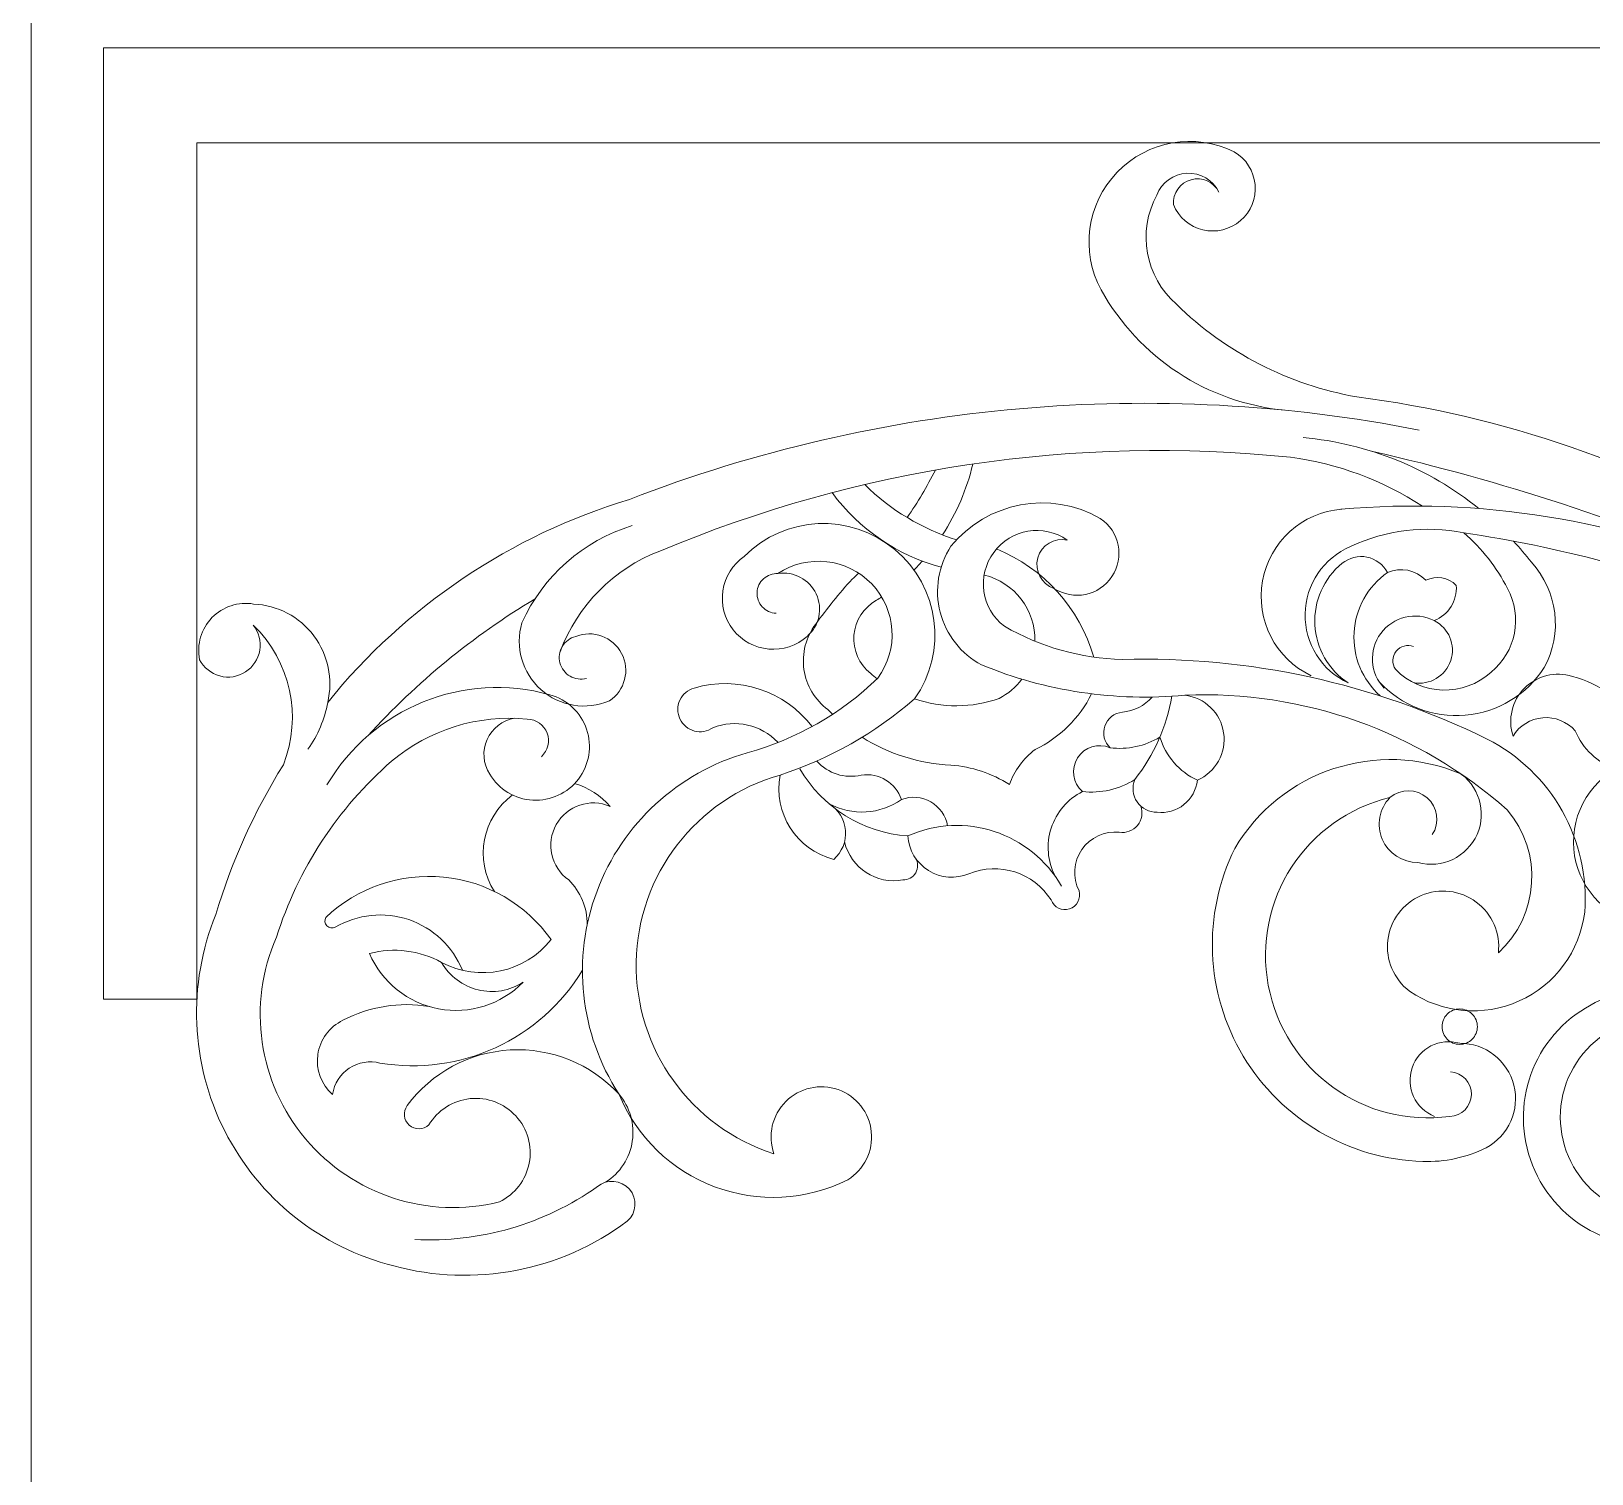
# Model space of a CAD drawing. Header units: millimetres. Extents: x 4332 to 4576, y 144 to 400.
# Drawn here: x 4331.74 to 4374.98, y 184.59 to 224.56 of the extents above; entities that cross this region are included whole.
import ezdxf

# ---------------------------------------------------------------- set-up
doc = ezdxf.new("R2010")
doc.units = ezdxf.units.MM
doc.header["$MEASUREMENT"] = 0
doc.layers.add('SITARA ALL', color=18, linetype='Continuous', true_color=0x000000)

msp = doc.modelspace()

# ---------------------------------------------------------------- linework, layer by layer
at = {"layer": 'SITARA ALL', "lineweight": 9}
for points, knots in [([(4331.736, 265.693), (4331.736, 265.693), (4575.736, 265.693), (4575.736, 265.693), (4575.736, 265.693), (4575.736, 143.693), (4575.736, 143.693), (4575.736, 143.693), (4331.736, 143.693), (4331.736, 143.693), (4331.736, 143.693), (4331.736, 265.693), (4331.736, 265.693)], [0, 0, 0, 0, 0.25, 0.25, 0.25, 0.5, 0.5, 0.5, 0.75, 0.75, 0.75, 1, 1, 1, 1]), ([(4503.177, 221.475), (4503.177, 221.475), (4336.328, 221.475), (4336.328, 221.475), (4336.328, 221.475), (4336.328, 197.747), (4336.328, 197.747), (4336.328, 197.747), (4333.736, 197.747), (4333.736, 197.747), (4333.736, 197.747), (4333.736, 224.1), (4333.736, 224.1), (4333.736, 224.1), (4533.713, 224.1), (4533.713, 224.1)], [0, 0, 0, 0, 0.166667, 0.166667, 0.166667, 0.333333, 0.333333, 0.333333, 0.5, 0.5, 0.5, 0.666667, 0.666667, 0.666667, 1, 1, 1, 1]), ([(4380.811, 209.909), (4380.527, 210.108), (4380.235, 210.295), (4379.936, 210.469), (4376.426, 212.562), (4372.525, 213.911), (4368.472, 214.431), (4366.583, 214.764), (4364.838, 215.659), (4363.467, 217), (4362.605, 217.758), (4362.38, 219.013), (4362.924, 220.024), (4363.059, 220.373), (4363.387, 220.609), (4363.76, 220.627), (4364.133, 220.645), (4364.482, 220.44), (4364.649, 220.106), (4364.505, 220.389), (4364.182, 220.532), (4363.875, 220.448), (4363.569, 220.363), (4363.364, 220.075), (4363.386, 219.758), (4363.53, 219.407), (4363.834, 219.147), (4364.204, 219.06), (4364.573, 218.972), (4364.961, 219.067), (4365.248, 219.316), (4365.534, 219.565), (4365.683, 219.936), (4365.648, 220.314), (4365.613, 220.692), (4365.399, 221.029), (4365.071, 221.221), (4363.982, 221.758), (4362.671, 221.531), (4361.829, 220.655), (4360.986, 219.78), (4360.806, 218.463), (4361.384, 217.394), (4362.431, 215.518), (4364.328, 214.273), (4366.467, 214.062)], [0, 0, 0, 0, 0.0625, 0.0625, 0.0625, 0.125, 0.125, 0.125, 0.1875, 0.1875, 0.1875, 0.25, 0.25, 0.25, 0.3125, 0.3125, 0.3125, 0.375, 0.375, 0.375, 0.4375, 0.4375, 0.4375, 0.5, 0.5, 0.5, 0.5625, 0.5625, 0.5625, 0.625, 0.625, 0.625, 0.6875, 0.6875, 0.6875, 0.75, 0.75, 0.75, 0.8125, 0.8125, 0.8125, 0.875, 0.875, 0.875, 1, 1, 1, 1]), ([(4370.199, 213.512), (4362.868, 214.952), (4355.283, 214.288), (4348.315, 211.593), (4345.026, 210.598), (4342.112, 208.638), (4339.951, 205.967), (4339.869, 205.499), (4339.682, 205.056), (4339.403, 204.672)], [0, 0, 0, 0, 0.25, 0.25, 0.25, 0.5, 0.5, 0.5, 1, 1, 1, 1]), ([(4370.285, 211.405), (4369.183, 212.123), (4367.935, 212.586), (4366.631, 212.759), (4360.679, 213.369), (4354.671, 212.476), (4349.155, 210.159), (4347.875, 209.668), (4346.869, 208.652), (4346.39, 207.368)], [0, 0, 0, 0, 0.25, 0.25, 0.25, 0.5, 0.5, 0.5, 1, 1, 1, 1]), ([(4368.029, 211.32), (4371.862, 211.651), (4375.719, 211.032), (4379.257, 209.519), (4375.925, 210.977), (4372.462, 212.115), (4368.914, 212.916)], [0, 0, 0, 0, 0.333333, 0.333333, 0.333333, 1, 1, 1, 1]), ([(4363.702, 206.166), (4366.978, 206.307), (4370.182, 205.166), (4372.632, 202.988), (4373.634, 201.819), (4373.525, 200.064), (4372.39, 199.024), (4372.452, 199.57), (4372.219, 200.107), (4371.778, 200.435), (4371.336, 200.763), (4370.754, 200.831), (4370.249, 200.614), (4369.744, 200.397), (4369.393, 199.928), (4369.327, 199.382), (4369.262, 198.836), (4369.491, 198.297), (4369.93, 197.966), (4370.827, 197.351), (4371.979, 197.247), (4372.971, 197.694), (4373.963, 198.141), (4374.65, 199.072), (4374.783, 200.152), (4374.933, 202.152), (4373.867, 204.044), (4372.078, 204.949), (4368.939, 206.498), (4365.471, 207.256), (4361.973, 207.157), (4360.822, 207.184), (4359.697, 207.5), (4358.701, 208.076), (4358.062, 208.565), (4357.932, 209.475), (4358.406, 210.124), (4358.879, 210.774), (4359.787, 210.924), (4360.446, 210.465), (4360.086, 210.543), (4359.727, 210.326), (4359.629, 209.971), (4359.531, 209.615), (4359.726, 209.245), (4360.076, 209.126), (4360.611, 208.773), (4361.33, 208.92), (4361.684, 209.454), (4362.038, 209.989), (4361.893, 210.708), (4361.359, 211.063), (4359.977, 211.852), (4358.228, 211.528), (4357.223, 210.294), (4356.871, 209.753), (4356.762, 209.089), (4356.923, 208.464), (4357.085, 207.839), (4357.501, 207.311), (4358.07, 207.007), (4359.852, 206.274), (4361.784, 205.985), (4363.702, 206.166), (4364.255, 206.102), (4364.697, 205.673), (4364.778, 205.122), (4364.859, 204.57), (4364.56, 204.033), (4364.049, 203.811)], [0, 0, 0, 0, 0.041667, 0.041667, 0.041667, 0.083333, 0.083333, 0.083333, 0.125, 0.125, 0.125, 0.166667, 0.166667, 0.166667, 0.208333, 0.208333, 0.208333, 0.25, 0.25, 0.25, 0.291667, 0.291667, 0.291667, 0.333333, 0.333333, 0.333333, 0.375, 0.375, 0.375, 0.416667, 0.416667, 0.416667, 0.458333, 0.458333, 0.458333, 0.5, 0.5, 0.5, 0.541667, 0.541667, 0.541667, 0.583333, 0.583333, 0.583333, 0.625, 0.625, 0.625, 0.666667, 0.666667, 0.666667, 0.708333, 0.708333, 0.708333, 0.75, 0.75, 0.75, 0.791667, 0.791667, 0.791667, 0.833333, 0.833333, 0.833333, 0.875, 0.875, 0.875, 0.916667, 0.916667, 0.916667, 1, 1, 1, 1]), ([(4356.216, 206.063), (4357.135, 207.378), (4356.898, 209.175), (4355.667, 210.203), (4354.436, 211.232), (4352.625, 211.151), (4351.495, 210.013), (4351.174, 209.791), (4350.96, 209.447), (4350.902, 209.062), (4350.844, 208.677), (4350.947, 208.285), (4351.188, 207.979), (4351.429, 207.673), (4351.785, 207.479), (4352.173, 207.445), (4352.561, 207.41), (4352.945, 207.537), (4353.237, 207.796), (4353.574, 208.088), (4353.677, 208.567), (4353.489, 208.971), (4353.301, 209.376), (4352.868, 209.606), (4352.428, 209.536)], [0, 0, 0, 0, 0.111111, 0.111111, 0.111111, 0.222222, 0.222222, 0.222222, 0.333333, 0.333333, 0.333333, 0.444444, 0.444444, 0.444444, 0.555556, 0.555556, 0.555556, 0.666667, 0.666667, 0.666667, 0.777778, 0.777778, 0.777778, 1, 1, 1, 1]), ([(4368.05, 211.322), (4366.953, 211.232), (4366.055, 210.419), (4365.857, 209.337), (4365.66, 208.255), (4366.213, 207.176), (4367.207, 206.705)], [0, 0, 0, 0, 0.333333, 0.333333, 0.333333, 1, 1, 1, 1]), ([(4348.389, 210.864), (4347.03, 210.448), (4345.916, 209.466), (4345.332, 208.169), (4345.135, 207.503), (4345.34, 206.783), (4345.859, 206.321), (4346.378, 205.858), (4347.117, 205.737), (4347.756, 206.009), (4348.19, 206.295), (4348.337, 206.863), (4348.096, 207.323), (4347.855, 207.783), (4347.305, 207.987), (4346.823, 207.793), (4346.668, 207.754), (4346.535, 207.655), (4346.453, 207.517), (4346.371, 207.379), (4346.348, 207.216), (4346.388, 207.061), (4346.428, 206.906), (4346.528, 206.773), (4346.667, 206.693), (4346.805, 206.612), (4346.969, 206.59), (4347.123, 206.631)], [0, 0, 0, 0, 0.1, 0.1, 0.1, 0.2, 0.2, 0.2, 0.3, 0.3, 0.3, 0.4, 0.4, 0.4, 0.5, 0.5, 0.5, 0.6, 0.6, 0.6, 0.7, 0.7, 0.7, 0.8, 0.8, 0.8, 1, 1, 1, 1]), ([(4370.04, 206.514), (4370.488, 206.434), (4370.926, 206.694), (4371.07, 207.125), (4371.214, 207.557), (4371.019, 208.029), (4370.613, 208.233), (4371.007, 208.39), (4371.255, 208.784), (4371.223, 209.208), (4371.004, 209.434), (4370.664, 209.492), (4370.383, 209.35), (4370.108, 209.641), (4369.68, 209.726), (4369.315, 209.563), (4369.202, 209.785), (4368.994, 209.943), (4368.75, 209.993), (4368.506, 210.043), (4368.253, 209.979), (4368.061, 209.82), (4367.553, 209.406), (4367.273, 208.775), (4367.307, 208.12), (4367.341, 207.465), (4367.684, 206.866), (4368.232, 206.506), (4367.49, 206.85), (4367.021, 207.6), (4367.035, 208.417), (4367.048, 209.234), (4367.543, 209.967), (4368.296, 210.286), (4369.274, 210.745), (4370.374, 210.877), (4371.433, 210.663), (4374.063, 210.28), (4376.64, 209.594), (4379.112, 208.619), (4381.092, 207.922), (4382.577, 206.257), (4383.044, 204.21), (4383.406, 202.383), (4382.343, 200.571), (4380.572, 199.992), (4378.802, 199.413), (4376.876, 200.251), (4376.088, 201.94), (4376.546, 201.455), (4377.251, 201.294), (4377.874, 201.535), (4378.496, 201.776), (4378.911, 202.368), (4378.924, 203.035), (4378.707, 203.974), (4377.798, 204.582), (4376.848, 204.42), (4375.823, 204.445), (4374.904, 203.795), (4374.586, 202.82), (4374.268, 201.845), (4374.627, 200.778), (4375.47, 200.194), (4376.828, 199.157), (4378.561, 198.746), (4380.239, 199.063), (4381.918, 199.38), (4383.382, 200.394), (4384.269, 201.854), (4385.333, 203.555), (4385.273, 205.726), (4384.114, 207.364), (4383.777, 207.877), (4383.674, 208.51), (4383.827, 209.104), (4383.981, 209.699), (4384.379, 210.201), (4384.923, 210.487)], [0, 0, 0, 0, 0.037037, 0.037037, 0.037037, 0.074074, 0.074074, 0.074074, 0.111111, 0.111111, 0.111111, 0.148148, 0.148148, 0.148148, 0.185185, 0.185185, 0.185185, 0.222222, 0.222222, 0.222222, 0.259259, 0.259259, 0.259259, 0.296296, 0.296296, 0.296296, 0.333333, 0.333333, 0.333333, 0.37037, 0.37037, 0.37037, 0.407407, 0.407407, 0.407407, 0.444444, 0.444444, 0.444444, 0.481481, 0.481481, 0.481481, 0.518519, 0.518519, 0.518519, 0.555556, 0.555556, 0.555556, 0.592593, 0.592593, 0.592593, 0.62963, 0.62963, 0.62963, 0.666667, 0.666667, 0.666667, 0.703704, 0.703704, 0.703704, 0.740741, 0.740741, 0.740741, 0.777778, 0.777778, 0.777778, 0.814815, 0.814815, 0.814815, 0.851852, 0.851852, 0.851852, 0.888889, 0.888889, 0.888889, 0.925926, 0.925926, 0.925926, 1, 1, 1, 1]), ([(4370.042, 207.513), (4369.87, 207.581), (4369.674, 207.528), (4369.559, 207.383), (4369.443, 207.238), (4369.435, 207.036), (4369.54, 206.883), (4370.258, 206.145), (4371.431, 206.111), (4372.19, 206.807), (4372.877, 207.37), (4373.068, 208.34), (4372.645, 209.121), (4372.345, 209.709), (4371.934, 210.233), (4371.433, 210.663)], [0, 0, 0, 0, 0.166667, 0.166667, 0.166667, 0.333333, 0.333333, 0.333333, 0.5, 0.5, 0.5, 0.666667, 0.666667, 0.666667, 1, 1, 1, 1]), ([(4369.09, 206.538), (4369.697, 205.876), (4370.577, 205.534), (4371.472, 205.611), (4372.368, 205.688), (4373.176, 206.176), (4373.662, 206.932), (4374.18, 207.881), (4374.037, 209.054), (4373.304, 209.849), (4373.148, 210.051), (4372.983, 210.246), (4372.811, 210.434)], [0, 0, 0, 0, 0.2, 0.2, 0.2, 0.4, 0.4, 0.4, 0.6, 0.6, 0.6, 1, 1, 1, 1]), ([(4345.873, 204.463), (4346.055, 204.628), (4346.118, 204.887), (4346.032, 205.116), (4345.946, 205.346), (4345.728, 205.5), (4345.483, 205.504), (4344.123, 205.637), (4342.768, 205.217), (4341.723, 204.337), (4340.231, 203.036), (4339.127, 201.349), (4338.532, 199.461), (4337.714, 197.596), (4338.026, 195.43), (4339.339, 193.872), (4340.651, 192.315), (4342.732, 191.638), (4344.709, 192.127), (4345.14, 192.335), (4345.446, 192.733), (4345.536, 193.202), (4345.626, 193.671), (4345.489, 194.155), (4345.166, 194.507), (4344.844, 194.859), (4344.374, 195.037), (4343.899, 194.988), (4343.424, 194.939), (4343, 194.668), (4342.756, 194.258), (4342.603, 194.117), (4342.368, 194.116), (4342.213, 194.254), (4342.057, 194.392), (4342.032, 194.626), (4342.154, 194.794), (4342.828, 195.708), (4343.876, 196.274), (4345.01, 196.336), (4346.144, 196.399), (4347.248, 195.951), (4348.019, 195.117), (4346.937, 196.789), (4346.713, 198.876), (4347.414, 200.74), (4348.115, 202.603), (4349.66, 204.025), (4351.575, 204.57), (4352.937, 204.944), (4354.182, 205.656), (4355.196, 206.64), (4355.78, 207.436), (4355.709, 208.535), (4355.027, 209.249), (4354.344, 209.962), (4353.249, 210.084), (4352.428, 209.536), (4352.281, 209.544), (4352.137, 209.492), (4352.029, 209.393), (4351.92, 209.295), (4351.855, 209.157), (4351.849, 209.01), (4351.843, 208.863), (4351.895, 208.72), (4351.995, 208.612), (4352.095, 208.504), (4352.233, 208.441), (4352.38, 208.436)], [0, 0, 0, 0, 0.041667, 0.041667, 0.041667, 0.083333, 0.083333, 0.083333, 0.125, 0.125, 0.125, 0.166667, 0.166667, 0.166667, 0.208333, 0.208333, 0.208333, 0.25, 0.25, 0.25, 0.291667, 0.291667, 0.291667, 0.333333, 0.333333, 0.333333, 0.375, 0.375, 0.375, 0.416667, 0.416667, 0.416667, 0.458333, 0.458333, 0.458333, 0.5, 0.5, 0.5, 0.541667, 0.541667, 0.541667, 0.583333, 0.583333, 0.583333, 0.625, 0.625, 0.625, 0.666667, 0.666667, 0.666667, 0.708333, 0.708333, 0.708333, 0.75, 0.75, 0.75, 0.791667, 0.791667, 0.791667, 0.833333, 0.833333, 0.833333, 0.875, 0.875, 0.875, 0.916667, 0.916667, 0.916667, 1, 1, 1, 1]), ([(4354.666, 209.548), (4354.606, 209.492), (4354.545, 209.436), (4354.483, 209.381), (4354.125, 208.984), (4353.788, 208.568), (4353.474, 208.134), (4353.202, 207.776), (4353.085, 207.324), (4353.149, 206.878), (4353.213, 206.433), (4353.451, 206.033), (4353.813, 205.766), (4353.855, 205.722), (4353.899, 205.679), (4353.943, 205.637)], [0, 0, 0, 0, 0.166667, 0.166667, 0.166667, 0.333333, 0.333333, 0.333333, 0.5, 0.5, 0.5, 0.666667, 0.666667, 0.666667, 1, 1, 1, 1]), ([(4369.315, 209.563), (4368.77, 209.18), (4368.429, 208.568), (4368.391, 207.902), (4368.352, 207.236), (4368.619, 206.59), (4369.117, 206.145)], [0, 0, 0, 0, 0.333333, 0.333333, 0.333333, 1, 1, 1, 1]), ([(4355.3, 208.89), (4355.254, 208.859), (4355.207, 208.828), (4355.159, 208.797), (4354.801, 208.598), (4354.567, 208.233), (4354.535, 207.825), (4354.502, 207.417), (4354.676, 207.02), (4354.998, 206.767), (4355.056, 206.716), (4355.115, 206.667), (4355.176, 206.62)], [0, 0, 0, 0, 0.2, 0.2, 0.2, 0.4, 0.4, 0.4, 0.6, 0.6, 0.6, 1, 1, 1, 1]), ([(4339.951, 205.967), (4340.105, 206.608), (4339.964, 207.285), (4339.567, 207.812), (4339.17, 208.34), (4338.559, 208.662), (4337.9, 208.692), (4337.476, 208.764), (4337.045, 208.623), (4336.745, 208.315), (4336.446, 208.007), (4336.318, 207.571), (4336.403, 207.15), (4336.518, 206.927), (4336.721, 206.764), (4336.963, 206.699), (4337.205, 206.634), (4337.463, 206.675), (4337.674, 206.81), (4337.885, 206.946), (4338.028, 207.164), (4338.069, 207.411), (4338.111, 207.658), (4338.046, 207.911), (4337.891, 208.108), (4338.924, 207.106), (4339.252, 205.579), (4338.723, 204.241), (4337.918, 202.946), (4337.289, 201.551), (4336.852, 200.09), (4336.062, 198.15), (4336.151, 195.965), (4337.098, 194.096), (4338.044, 192.227), (4339.753, 190.862), (4341.785, 190.352), (4344.017, 189.751), (4346.4, 190.207), (4348.252, 191.591), (4348.511, 191.821), (4348.538, 192.216), (4348.311, 192.478), (4348.085, 192.741), (4347.69, 192.773), (4347.425, 192.55), (4345.95, 191.508), (4344.168, 190.992), (4342.365, 191.084)], [0, 0, 0, 0, 0.058824, 0.058824, 0.058824, 0.117647, 0.117647, 0.117647, 0.176471, 0.176471, 0.176471, 0.235294, 0.235294, 0.235294, 0.294118, 0.294118, 0.294118, 0.352941, 0.352941, 0.352941, 0.411765, 0.411765, 0.411765, 0.470588, 0.470588, 0.470588, 0.529412, 0.529412, 0.529412, 0.588235, 0.588235, 0.588235, 0.647059, 0.647059, 0.647059, 0.705882, 0.705882, 0.705882, 0.764706, 0.764706, 0.764706, 0.823529, 0.823529, 0.823529, 0.882353, 0.882353, 0.882353, 1, 1, 1, 1]), ([(4370.613, 208.233), (4370.099, 208.491), (4369.474, 208.342), (4369.133, 207.879), (4368.791, 207.416), (4368.832, 206.775), (4369.23, 206.36)], [0, 0, 0, 0, 0.333333, 0.333333, 0.333333, 1, 1, 1, 1]), ([(4345.128, 205.527), (4344.792, 205.471), (4344.507, 205.25), (4344.368, 204.939), (4344.23, 204.628), (4344.257, 204.268), (4344.44, 203.981), (4344.693, 203.557), (4345.141, 203.286), (4345.634, 203.259), (4346.128, 203.231), (4346.602, 203.45), (4346.901, 203.843), (4347.201, 204.237), (4347.285, 204.753), (4347.127, 205.221), (4346.968, 205.689), (4346.588, 206.048), (4346.111, 206.179), (4343.723, 206.841), (4341.19, 205.82), (4339.932, 203.684)], [0, 0, 0, 0, 0.125, 0.125, 0.125, 0.25, 0.25, 0.25, 0.375, 0.375, 0.375, 0.5, 0.5, 0.5, 0.625, 0.625, 0.625, 0.75, 0.75, 0.75, 1, 1, 1, 1]), ([(4353.378, 205.299), (4352.61, 206.293), (4351.314, 206.716), (4350.107, 206.365), (4349.932, 206.317), (4349.786, 206.194), (4349.71, 206.029), (4349.634, 205.863), (4349.634, 205.673), (4349.712, 205.508), (4349.789, 205.343), (4349.935, 205.221), (4350.111, 205.174), (4350.287, 205.127), (4350.475, 205.161), (4350.624, 205.266), (4351.249, 205.509), (4351.96, 205.349), (4352.421, 204.862)], [0, 0, 0, 0, 0.142857, 0.142857, 0.142857, 0.285714, 0.285714, 0.285714, 0.428571, 0.428571, 0.428571, 0.571429, 0.571429, 0.571429, 0.714286, 0.714286, 0.714286, 1, 1, 1, 1]), ([(4375.642, 204.116), (4375.136, 204.296), (4374.729, 204.681), (4374.52, 205.176), (4374.296, 205.435), (4373.962, 205.571), (4373.621, 205.542), (4373.28, 205.513), (4372.974, 205.323), (4372.796, 205.031), (4372.645, 205.498), (4372.768, 206.011), (4373.113, 206.359), (4373.459, 206.707), (4373.972, 206.833), (4374.44, 206.685), (4375.219, 206.501), (4375.874, 205.976), (4376.225, 205.257), (4376.402, 205.837), (4376.778, 206.336), (4377.287, 206.666), (4377.496, 206.75), (4377.736, 206.705), (4377.901, 206.551), (4378.065, 206.396), (4378.125, 206.16), (4378.054, 205.945), (4378.969, 206.349), (4380.039, 206.145), (4380.742, 205.434), (4380.888, 205.258), (4380.873, 204.998), (4380.707, 204.841), (4380.541, 204.683), (4380.28, 204.682), (4380.112, 204.838), (4379.302, 205.329), (4378.253, 205.125), (4377.688, 204.365)], [0, 0, 0, 0, 0.071429, 0.071429, 0.071429, 0.142857, 0.142857, 0.142857, 0.214286, 0.214286, 0.214286, 0.285714, 0.285714, 0.285714, 0.357143, 0.357143, 0.357143, 0.428571, 0.428571, 0.428571, 0.5, 0.5, 0.5, 0.571429, 0.571429, 0.571429, 0.642857, 0.642857, 0.642857, 0.714286, 0.714286, 0.714286, 0.785714, 0.785714, 0.785714, 0.857143, 0.857143, 0.857143, 1, 1, 1, 1]), ([(4352.486, 203.954), (4353.857, 204.401), (4355.125, 205.118), (4356.216, 206.063), (4356.976, 205.805), (4357.801, 205.809), (4358.559, 206.075), (4358.806, 206.204), (4359.02, 206.388), (4359.186, 206.612)], [0, 0, 0, 0, 0.25, 0.25, 0.25, 0.5, 0.5, 0.5, 1, 1, 1, 1]), ([(4361.12, 206.205), (4360.783, 205.532), (4360.232, 204.988), (4359.555, 204.659), (4359.226, 204.414), (4358.978, 204.077), (4358.841, 203.69), (4358.354, 204.002), (4357.798, 204.187), (4357.221, 204.228), (4356.348, 204.269), (4355.5, 204.536), (4354.76, 205)], [0, 0, 0, 0, 0.2, 0.2, 0.2, 0.4, 0.4, 0.4, 0.6, 0.6, 0.6, 1, 1, 1, 1]), ([(4361.63, 204.709), (4361.302, 204.85), (4360.919, 204.732), (4360.729, 204.43), (4360.538, 204.127), (4360.596, 203.731), (4360.865, 203.496), (4361.373, 203.44), (4361.884, 203.557), (4362.316, 203.828), (4362.847, 204.5), (4363.2, 205.294), (4363.343, 206.138)], [0, 0, 0, 0, 0.2, 0.2, 0.2, 0.4, 0.4, 0.4, 0.6, 0.6, 0.6, 1, 1, 1, 1]), ([(4362.316, 203.828), (4362.232, 203.624), (4362.257, 203.391), (4362.382, 203.208), (4362.506, 203.026), (4362.714, 202.918), (4362.935, 202.922), (4363.201, 202.891), (4363.469, 202.968), (4363.678, 203.135), (4363.887, 203.302), (4364.021, 203.545), (4364.049, 203.811), (4363.548, 204.042), (4363.17, 204.478), (4363.013, 205.007), (4362.599, 204.754), (4362.111, 204.649), (4361.63, 204.709), (4361.469, 204.864), (4361.413, 205.099), (4361.486, 205.311), (4361.559, 205.522), (4361.749, 205.672), (4361.971, 205.695), (4362.291, 205.725), (4362.587, 205.876), (4362.799, 206.116)], [0, 0, 0, 0, 0.1, 0.1, 0.1, 0.2, 0.2, 0.2, 0.3, 0.3, 0.3, 0.4, 0.4, 0.4, 0.5, 0.5, 0.5, 0.6, 0.6, 0.6, 0.7, 0.7, 0.7, 0.8, 0.8, 0.8, 1, 1, 1, 1]), ([(4371.348, 203.989), (4369.036, 204.963), (4366.363, 204.082), (4365.088, 201.922), (4364.181, 200.086), (4364.269, 197.918), (4365.323, 196.162), (4366.377, 194.407), (4368.249, 193.309), (4370.295, 193.247), (4370.904, 193.226), (4371.508, 193.357), (4372.054, 193.627), (4372.677, 193.961), (4372.992, 194.676), (4372.818, 195.362), (4372.644, 196.047), (4372.027, 196.526), (4371.319, 196.522), (4370.768, 196.685), (4370.187, 196.386), (4370, 195.842), (4369.814, 195.298), (4370.089, 194.704), (4370.624, 194.495)], [0, 0, 0, 0, 0.111111, 0.111111, 0.111111, 0.222222, 0.222222, 0.222222, 0.333333, 0.333333, 0.333333, 0.444444, 0.444444, 0.444444, 0.555556, 0.555556, 0.555556, 0.666667, 0.666667, 0.666667, 0.777778, 0.777778, 0.777778, 1, 1, 1, 1]), ([(4353.032, 204.129), (4353.663, 203.053), (4354.782, 202.356), (4356.026, 202.268), (4356.051, 201.873), (4356.266, 201.515), (4356.602, 201.307), (4356.939, 201.098), (4357.355, 201.066), (4357.72, 201.219), (4358.554, 201.56), (4359.513, 201.253), (4359.996, 200.493), (4360.072, 200.287), (4360.297, 200.177), (4360.506, 200.246), (4360.715, 200.315), (4360.832, 200.536), (4360.77, 200.747), (4360.585, 201.113), (4360.615, 201.551), (4360.848, 201.888), (4361.08, 202.226), (4361.479, 202.409), (4361.886, 202.367), (4362.077, 202.338), (4362.269, 202.411), (4362.391, 202.56), (4362.514, 202.709), (4362.549, 202.911), (4362.483, 203.092)], [0, 0, 0, 0, 0.090909, 0.090909, 0.090909, 0.181818, 0.181818, 0.181818, 0.272727, 0.272727, 0.272727, 0.363636, 0.363636, 0.363636, 0.454545, 0.454545, 0.454545, 0.545455, 0.545455, 0.545455, 0.636364, 0.636364, 0.636364, 0.727273, 0.727273, 0.727273, 0.818182, 0.818182, 0.818182, 1, 1, 1, 1]), ([(4357.129, 202.546), (4357.08, 202.826), (4356.909, 203.069), (4356.663, 203.211), (4356.416, 203.352), (4356.12, 203.376), (4355.853, 203.277), (4355.69, 203.739), (4355.224, 204.023), (4354.738, 203.954), (4354.286, 203.845), (4353.81, 203.995), (4353.501, 204.342)], [0, 0, 0, 0, 0.2, 0.2, 0.2, 0.4, 0.4, 0.4, 0.6, 0.6, 0.6, 1, 1, 1, 1]), ([(4347.144, 199.809), (4347.146, 200.274), (4346.961, 200.721), (4346.63, 201.048), (4346.138, 201.395), (4345.99, 202.059), (4346.285, 202.584), (4346.581, 203.108), (4347.226, 203.324), (4347.778, 203.084), (4347.519, 203.388), (4347.176, 203.608), (4346.792, 203.715)], [0, 0, 0, 0, 0.2, 0.2, 0.2, 0.4, 0.4, 0.4, 0.6, 0.6, 0.6, 1, 1, 1, 1]), ([(4347.65, 192.671), (4348.051, 192.925), (4348.322, 193.34), (4348.393, 193.81), (4348.464, 194.279), (4348.327, 194.756), (4348.019, 195.117), (4348.508, 193.929), (4349.468, 192.998), (4350.671, 192.547), (4351.875, 192.096), (4353.211, 192.165), (4354.36, 192.739), (4354.817, 193.02), (4355.071, 193.538), (4355.015, 194.071), (4354.958, 194.605), (4354.6, 195.058), (4354.095, 195.237), (4353.589, 195.416), (4353.026, 195.289), (4352.647, 194.91), (4352.267, 194.532), (4352.138, 193.969), (4352.316, 193.463), (4350.013, 194.196), (4348.463, 196.356), (4348.501, 198.772), (4348.54, 201.188), (4350.161, 203.295), (4352.486, 203.954), (4352.287, 202.904), (4352.937, 201.88), (4353.973, 201.617), (4354.203, 201.817), (4354.325, 202.114), (4354.3, 202.418), (4354.276, 202.722), (4354.108, 202.996), (4353.849, 203.157), (4354.486, 202.815), (4355.262, 202.861), (4355.853, 203.277)], [0, 0, 0, 0, 0.066667, 0.066667, 0.066667, 0.133333, 0.133333, 0.133333, 0.2, 0.2, 0.2, 0.266667, 0.266667, 0.266667, 0.333333, 0.333333, 0.333333, 0.4, 0.4, 0.4, 0.466667, 0.466667, 0.466667, 0.533333, 0.533333, 0.533333, 0.6, 0.6, 0.6, 0.666667, 0.666667, 0.666667, 0.733333, 0.733333, 0.733333, 0.8, 0.8, 0.8, 0.866667, 0.866667, 0.866667, 1, 1, 1, 1]), ([(4371.267, 204.044), (4371.851, 203.68), (4372.078, 202.94), (4371.801, 202.31), (4371.523, 201.68), (4370.824, 201.35), (4370.161, 201.534), (4369.733, 201.528), (4369.343, 201.781), (4369.174, 202.174), (4369.005, 202.567), (4369.089, 203.023), (4369.387, 203.33), (4367.056, 202.768), (4365.573, 200.482), (4366.016, 198.125), (4366.46, 195.767), (4368.668, 194.171), (4371.045, 194.495), (4371.375, 194.506), (4371.639, 194.774), (4371.643, 195.104), (4371.647, 195.435), (4371.391, 195.71), (4371.061, 195.729)], [0, 0, 0, 0, 0.111111, 0.111111, 0.111111, 0.222222, 0.222222, 0.222222, 0.333333, 0.333333, 0.333333, 0.444444, 0.444444, 0.444444, 0.555556, 0.555556, 0.555556, 0.666667, 0.666667, 0.666667, 0.777778, 0.777778, 0.777778, 1, 1, 1, 1]), ([(4360.865, 203.496), (4360.453, 203.287), (4360.141, 202.921), (4359.999, 202.481), (4359.857, 202.041), (4359.895, 201.564), (4360.106, 201.153)], [0, 0, 0, 0, 0.333333, 0.333333, 0.333333, 1, 1, 1, 1]), ([(4370.56, 202.302), (4370.772, 202.631), (4370.712, 203.065), (4370.418, 203.322), (4370.123, 203.58), (4369.685, 203.584), (4369.387, 203.33)], [0, 0, 0, 0, 0.333333, 0.333333, 0.333333, 1, 1, 1, 1]), ([(4354.273, 202.1), (4354.45, 201.376), (4355.158, 200.915), (4355.892, 201.047), (4356.037, 201.044), (4356.173, 201.121), (4356.245, 201.247), (4356.317, 201.374), (4356.315, 201.53), (4356.238, 201.654)], [0, 0, 0, 0, 0.25, 0.25, 0.25, 0.5, 0.5, 0.5, 1, 1, 1, 1]), ([(4343.109, 198.761), (4343.327, 198.379), (4343.692, 198.104), (4344.119, 198.001), (4344.546, 197.897), (4344.997, 197.973), (4345.366, 198.212), (4344.757, 197.593), (4343.879, 197.318), (4343.026, 197.477), (4342.172, 197.637), (4341.454, 198.212), (4341.11, 199.009), (4341.783, 199.188), (4342.5, 199.098), (4343.109, 198.761), (4344.141, 198.213), (4345.417, 198.478), (4346.143, 199.395), (4345.446, 200.377), (4344.359, 201.009), (4343.161, 201.127), (4341.963, 201.244), (4340.774, 200.837), (4339.9, 200.009), (4339.858, 199.933), (4339.87, 199.839), (4339.93, 199.777), (4339.989, 199.714), (4340.083, 199.698), (4340.16, 199.736), (4340.775, 200.099), (4341.519, 200.175), (4342.196, 199.947), (4342.872, 199.718), (4343.416, 199.205), (4343.685, 198.543)], [0, 0, 0, 0, 0.076923, 0.076923, 0.076923, 0.153846, 0.153846, 0.153846, 0.230769, 0.230769, 0.230769, 0.307692, 0.307692, 0.307692, 0.384615, 0.384615, 0.384615, 0.461538, 0.461538, 0.461538, 0.538462, 0.538462, 0.538462, 0.615385, 0.615385, 0.615385, 0.692308, 0.692308, 0.692308, 0.769231, 0.769231, 0.769231, 0.846154, 0.846154, 0.846154, 1, 1, 1, 1]), ([(4342.759, 197.542), (4341.943, 197.676), (4341.107, 197.542), (4340.374, 197.158), (4339.997, 196.979), (4339.735, 196.623), (4339.677, 196.209), (4339.619, 195.795), (4339.773, 195.381), (4340.087, 195.105), (4340.131, 195.402), (4340.299, 195.667), (4340.549, 195.832), (4340.8, 195.998), (4341.109, 196.05), (4341.4, 195.974), (4343.623, 195.602), (4345.846, 196.621), (4347.012, 198.55)], [0, 0, 0, 0, 0.142857, 0.142857, 0.142857, 0.285714, 0.285714, 0.285714, 0.428571, 0.428571, 0.428571, 0.571429, 0.571429, 0.571429, 0.714286, 0.714286, 0.714286, 1, 1, 1, 1]), ([(4379.08, 195.749), (4379.307, 195.966), (4379.399, 196.289), (4379.32, 196.593), (4379.242, 196.898), (4379.005, 197.136), (4378.701, 197.216), (4378.397, 197.295), (4378.074, 197.205), (4377.856, 196.979), (4377.638, 196.753), (4377.559, 196.426), (4377.65, 196.125), (4377.816, 195.642), (4378.228, 195.286), (4378.731, 195.192), (4379.233, 195.098), (4379.746, 195.281), (4380.075, 195.672), (4380.404, 196.063), (4380.498, 196.6), (4380.32, 197.079), (4380.142, 197.558), (4379.721, 197.904), (4379.216, 197.985), (4377.641, 198.511), (4375.911, 198.268), (4374.542, 197.328), (4373.08, 196.258), (4372.654, 194.265), (4373.553, 192.693), (4374.453, 191.122), (4376.386, 190.475), (4378.048, 191.193), (4378.448, 191.343), (4378.717, 191.718), (4378.729, 192.145), (4378.741, 192.571), (4378.495, 192.962), (4378.105, 193.134)], [0, 0, 0, 0, 0.071429, 0.071429, 0.071429, 0.142857, 0.142857, 0.142857, 0.214286, 0.214286, 0.214286, 0.285714, 0.285714, 0.285714, 0.357143, 0.357143, 0.357143, 0.428571, 0.428571, 0.428571, 0.5, 0.5, 0.5, 0.571429, 0.571429, 0.571429, 0.642857, 0.642857, 0.642857, 0.714286, 0.714286, 0.714286, 0.785714, 0.785714, 0.785714, 0.857143, 0.857143, 0.857143, 1, 1, 1, 1]), ([(4371.809, 196.982), (4371.809, 197.112), (4371.757, 197.237), (4371.665, 197.329), (4371.573, 197.421), (4371.449, 197.472), (4371.319, 197.472), (4371.189, 197.472), (4371.064, 197.421), (4370.972, 197.329), (4370.88, 197.236), (4370.829, 197.112), (4370.829, 196.982), (4370.829, 196.852), (4370.881, 196.727), (4370.973, 196.635), (4371.065, 196.544), (4371.189, 196.492), (4371.319, 196.492), (4371.449, 196.492), (4371.574, 196.544), (4371.666, 196.636), (4371.758, 196.728), (4371.809, 196.852), (4371.809, 196.982)], [0, 0, 0, 0, 0.125, 0.125, 0.125, 0.25, 0.25, 0.25, 0.375, 0.375, 0.375, 0.5, 0.5, 0.5, 0.625, 0.625, 0.625, 0.75, 0.75, 0.75, 0.875, 0.875, 0.875, 1, 1, 1, 1]), ([(4378.316, 192.998), (4378.151, 193.145), (4377.933, 193.218), (4377.713, 193.2), (4377.492, 193.182), (4377.289, 193.073), (4377.151, 192.9), (4377.013, 192.727), (4376.953, 192.506), (4376.984, 192.287), (4377.015, 192.068), (4377.134, 191.871), (4377.315, 191.743), (4376.46, 191.605), (4375.59, 191.876), (4374.963, 192.474), (4374.337, 193.071), (4374.027, 193.929), (4374.125, 194.789), (4374.223, 195.649), (4374.719, 196.414), (4375.463, 196.856), (4376.208, 197.297), (4377.117, 197.364), (4377.919, 197.038)], [0, 0, 0, 0, 0.111111, 0.111111, 0.111111, 0.222222, 0.222222, 0.222222, 0.333333, 0.333333, 0.333333, 0.444444, 0.444444, 0.444444, 0.555556, 0.555556, 0.555556, 0.666667, 0.666667, 0.666667, 0.777778, 0.777778, 0.777778, 1, 1, 1, 1])]:
    msp.add_open_spline(points, degree=3, knots=knots, dxfattribs=at)
for points in [[(4371.849, 211.337), (4370.457, 212.463), (4368.762, 213.147), (4366.978, 213.303)], [(4356.006, 211.09), (4356.3, 211.507), (4356.563, 211.946), (4356.79, 212.404)], [(4356.985, 210.607), (4357.378, 211.208), (4357.663, 211.872), (4357.827, 212.571)], [(4354.831, 212.002), (4355.547, 211.298), (4356.419, 210.773), (4357.376, 210.469)], [(4353.927, 211.778), (4354.676, 210.769), (4355.74, 210.041), (4356.951, 209.71)], [(4361.181, 207.221), (4360.788, 208.582), (4359.794, 209.687), (4358.481, 210.219)], [(4356.196, 209.634), (4356.275, 209.714), (4356.353, 209.796), (4356.429, 209.881)], [(4359.547, 207.662), (4359.568, 208.528), (4358.983, 209.291), (4358.141, 209.496)], [(4345.696, 208.835), (4343.974, 207.804), (4342.414, 206.527), (4341.065, 205.043)], [(4345.077, 203.401), (4344.232, 202.781), (4344.011, 201.614), (4344.571, 200.728)], [(4360.286, 200.873), (4359.432, 202.361), (4357.594, 202.964), (4356.026, 202.268)]]:
    msp.add_open_spline(points, degree=3, dxfattribs=at)

doc.saveas('drawing.dxf')
